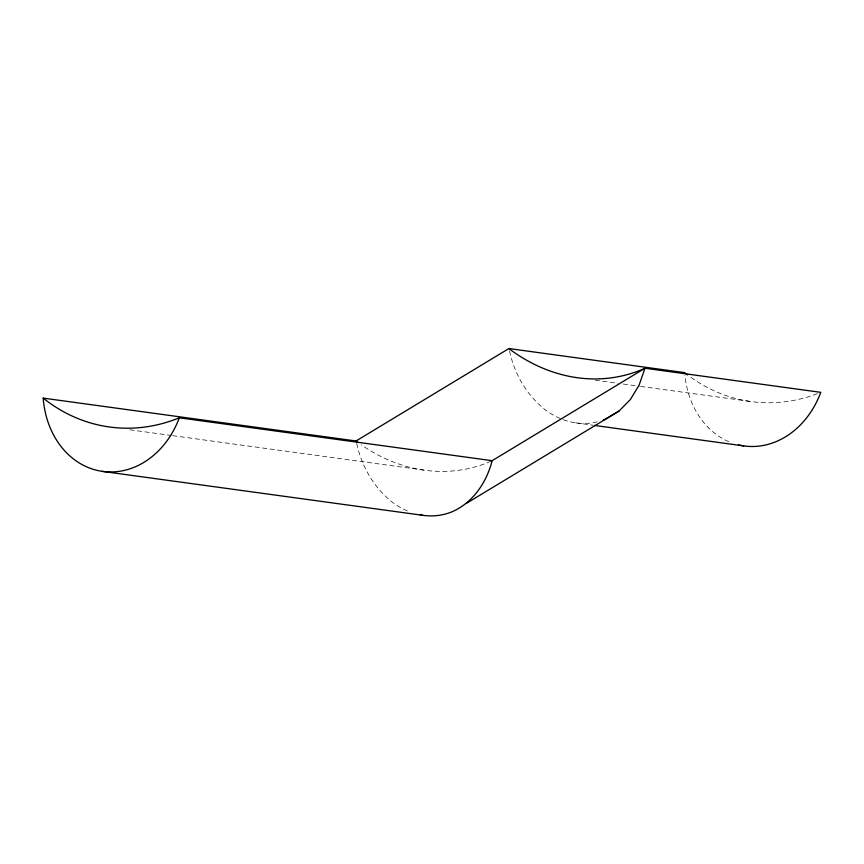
<?xml version="1.0" encoding="UTF-8"?>
<svg xmlns="http://www.w3.org/2000/svg" width="864" height="864" viewBox="0 0 864 864"><rect width="100%" height="100%" fill="white"/><g stroke="black" fill="none" stroke-linecap="round" stroke-linejoin="round"><path stroke-width="0.65" stroke-dasharray="4.32 3.24" d="M595.242 380.182L617.933 383.292M623.268 384.026L639.284 386.219M640.613 386.402L750.06 401.404M575.672 422.863L593.006 425.239M129.924 429.797L171.32 435.467M172.66 435.65L423.706 470.07M509.566 351C514.48 374.231 527.083 395.831 546.005 410.389A84.251 68.029 76.7 0 0 560.434 418.586M356.724 443.448C361.627 466.679 374.242 488.279 393.152 502.837A84.251 68.029 76.7 0 0 410.076 512.028M490.968 461.257A186.883 150.898 76.7 0 1 361.282 444.83M817.355 393.703A190.501 157.561 -82.2 0 1 688.608 375.667M597.218 421.848A84.251 68.029 76.7 0 1 561.676 419.094M728.73 441.655A85.99 71.118 -82.2 0 1 684.925 375.278"/><path stroke-width="1.3" d="M738.634 444.928A85.99 71.118 -82.2 0 0 820.8 392.342L644.987 368.248L492.134 460.696C486.68 482.101 473.386 502.146 452.801 511.466A84.251 68.029 76.7 0 1 420.26 514.879M466.128 503.539L618.97 411.091L630.31 399.6L639.122 385.085L644.987 368.248A186.883 150.898 76.7 0 1 508.864 348.581L356.033 440.996L43.2 398.11A85.99 71.118 -82.2 0 0 102.233 471.355L422.82 515.311M618.97 411.091L605.653 419.018A84.251 68.029 76.7 0 1 603.299 419.969M508.885 348.548L684.688 372.643A190.501 157.561 -82.2 0 0 687.614 374.922M594.346 425.423L743.72 445.9M43.2 398.11A190.501 157.561 -82.2 0 0 179.312 417.809L492.134 460.696M358.106 442.573A186.883 150.898 76.7 0 1 356.011 441.029M179.312 417.809A85.99 71.118 -82.2 0 1 102.233 471.355"/></g></svg>
